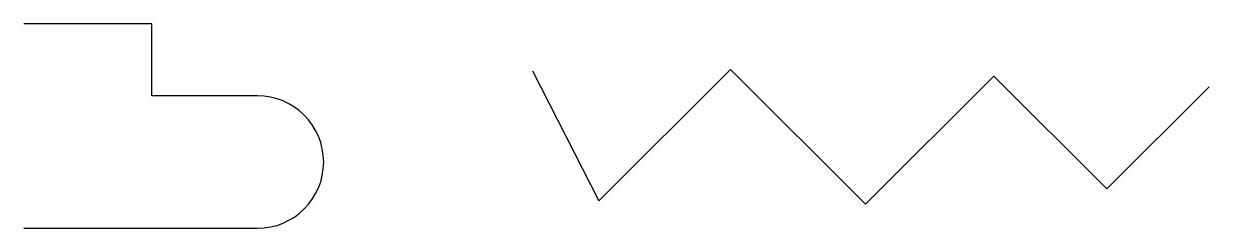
# Model space of a CAD drawing. Header units: millimetres. Extents: x 507.6 to 546.5, y 147.1 to 153.8.
import ezdxf

# ---------------------------------------------------------------- set-up
doc = ezdxf.new("R2010")
doc.units = ezdxf.units.MM

msp = doc.modelspace()

# ---------------------------------------------------------------- linework, layer by layer
at = {"lineweight": 30}
for p, q in [((524.33, 152.243), (526.512, 147.972)), ((526.512, 147.972), (530.83, 152.29)), ((530.83, 152.29), (535.26, 147.86)), ((535.26, 147.86), (539.472, 152.072)), ((539.472, 152.072), (543.183, 148.362)), ((543.183, 148.362), (546.544, 151.723))]:
    msp.add_line(p, q, dxfattribs=at)
msp.add_lwpolyline([(507.635, 147.069), (515.3, 147.069, 1), (515.3, 151.427), (511.836, 151.427), (511.836, 153.797), (507.635, 153.797)], format="xyb", dxfattribs=at)

doc.saveas('drawing.dxf')
